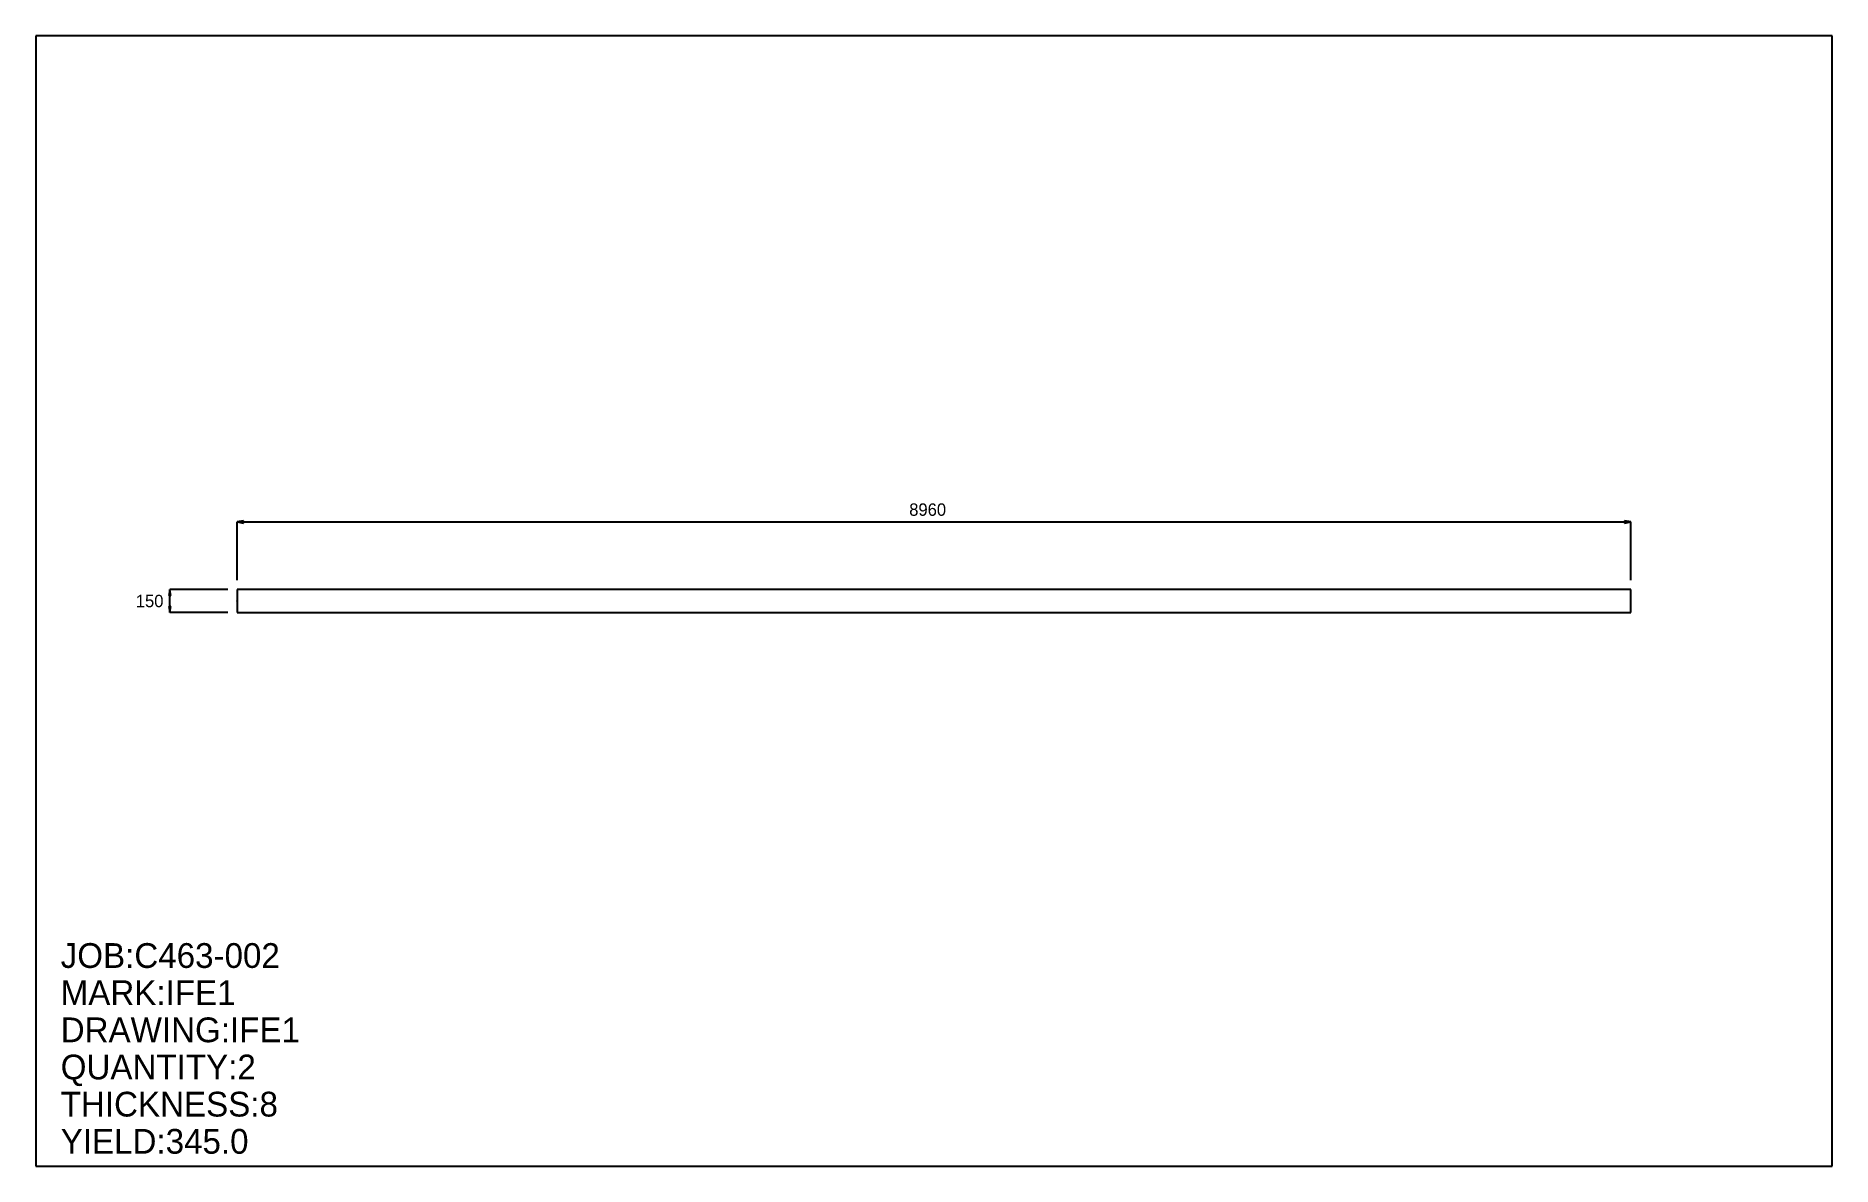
# Model space of a CAD drawing. Extents: x 0 to 11549, y 0 to 7268.
import ezdxf

# ---------------------------------------------------------------- set-up
doc = ezdxf.new("R2010")
doc.units = 0
doc.header["$LTSCALE"] = 0.125
for name, color, linetype in [('2', 7, 'CONTINUOUS'), ('3', 1, 'CONTINUOUS'), ('5', 7, 'CONTINUOUS'), ('6', 4, 'CONTINUOUS')]:
    doc.layers.add(name, color=color, linetype=linetype)

# ---------------------------------------------------------------- blocks, each defined once
blk = doc.blocks.new('ARROW')
at = {"layer": '2', "linetype": 'CONTINUOUS'}
for p, q in [((0, 0), (-1, 0.166667)), ((-1, 0.166667), (-1, -0.166667)), ((-1, -0.166667), (0, 0))]:
    blk.add_line(p, q, dxfattribs=at)
blk = doc.blocks.new('PLATE')
at = {"layer": '3', "linetype": 'CONTINUOUS'}
for p, q in [((0, 0), (0, -150)), ((8960.2002, 0), (0, 0)), ((8960.2002, -150), (8960.2002, 0)), ((0, -150), (8960.2002, -150))]:
    blk.add_line(p, q, dxfattribs=at)
at = {"layer": '5', "linetype": 'CONTINUOUS'}
for p, q in [((-0.1, -75), (0.1, -75)), ((0, -75.099998), (0, -74.900002))]:
    blk.add_line(p, q, dxfattribs=at)
blk.add_circle((0, -75), 0.1, dxfattribs=at)
at = {"layer": '6', "linetype": 'CONTINUOUS'}
for p, q in [((0, 59.734669), (0, 433.07635)), ((0, 433.02637), (8960.2002, 433.02637)), ((8960.2002, 59.734669), (8960.2002, 433.07635)), ((-59.734657, 0.000005), (-433.07632, 0.000033)), ((-433.02637, -149.99997), (-433.02634, 0.000033)), ((-59.734669, -150), (-433.07635, -149.99997))]:
    blk.add_line(p, q, dxfattribs=at)
at = {"layer": '6', "xscale": 39.823109, "yscale": 39.823109, "zscale": 39.823109}
for p, rotation in [((0, 433.02637), 180), ((-433.02634, 0.000033), 90), ((-433.02637, -149.99997), 270)]:
    blk.add_blockref('ARROW', p, dxfattribs=dict(at, rotation=rotation))
blk.add_blockref('ARROW', (8960.2002, 433.02637), dxfattribs=at)
at = {"layer": '5'}
blk.add_text('ZERO', height=0.015, dxfattribs=at).set_placement((0, -75))
at = {"layer": '6'}
for s, p in [('8960', (4320.8076, 472.84949)), ('150', (-652.05347, -114.82306))]:
    blk.add_text(s, height=79.646, dxfattribs=at).set_placement(p)

msp = doc.modelspace()

# ---------------------------------------------------------------- linework, layer by layer
at = {"layer": '5', "linetype": 'CONTINUOUS'}
for p, q in [((11548.703, 7267.7183), (0, 7267.7183)), ((0, 7267.7183), (0, 0)), ((11548.703, 0), (11548.703, 7267.7183)), ((0, 0), (11548.703, 0))]:
    msp.add_line(p, q, dxfattribs=at)

# ---------------------------------------------------------------- block references
at = {"layer": '2'}
msp.add_blockref('PLATE', (1294.2515, 3708.8591), dxfattribs=at)

# ---------------------------------------------------------------- texts
at = {"layer": '5'}
for s, p in [('JOB:C463-002', (159.29243, 1274.3394)), ('MARK:IFE1', (159.29243, 1035.4008)), ('DRAWING:IFE1', (159.29243, 796.46216)), ('QUANTITY:2', (159.29243, 557.5235)), ('THICKNESS:8', (159.29243, 318.58487)), ('YIELD:345.0', (159.29243, 79.646217))]:
    msp.add_text(s, height=159.292, dxfattribs=at).set_placement(p)

doc.saveas('drawing.dxf')
